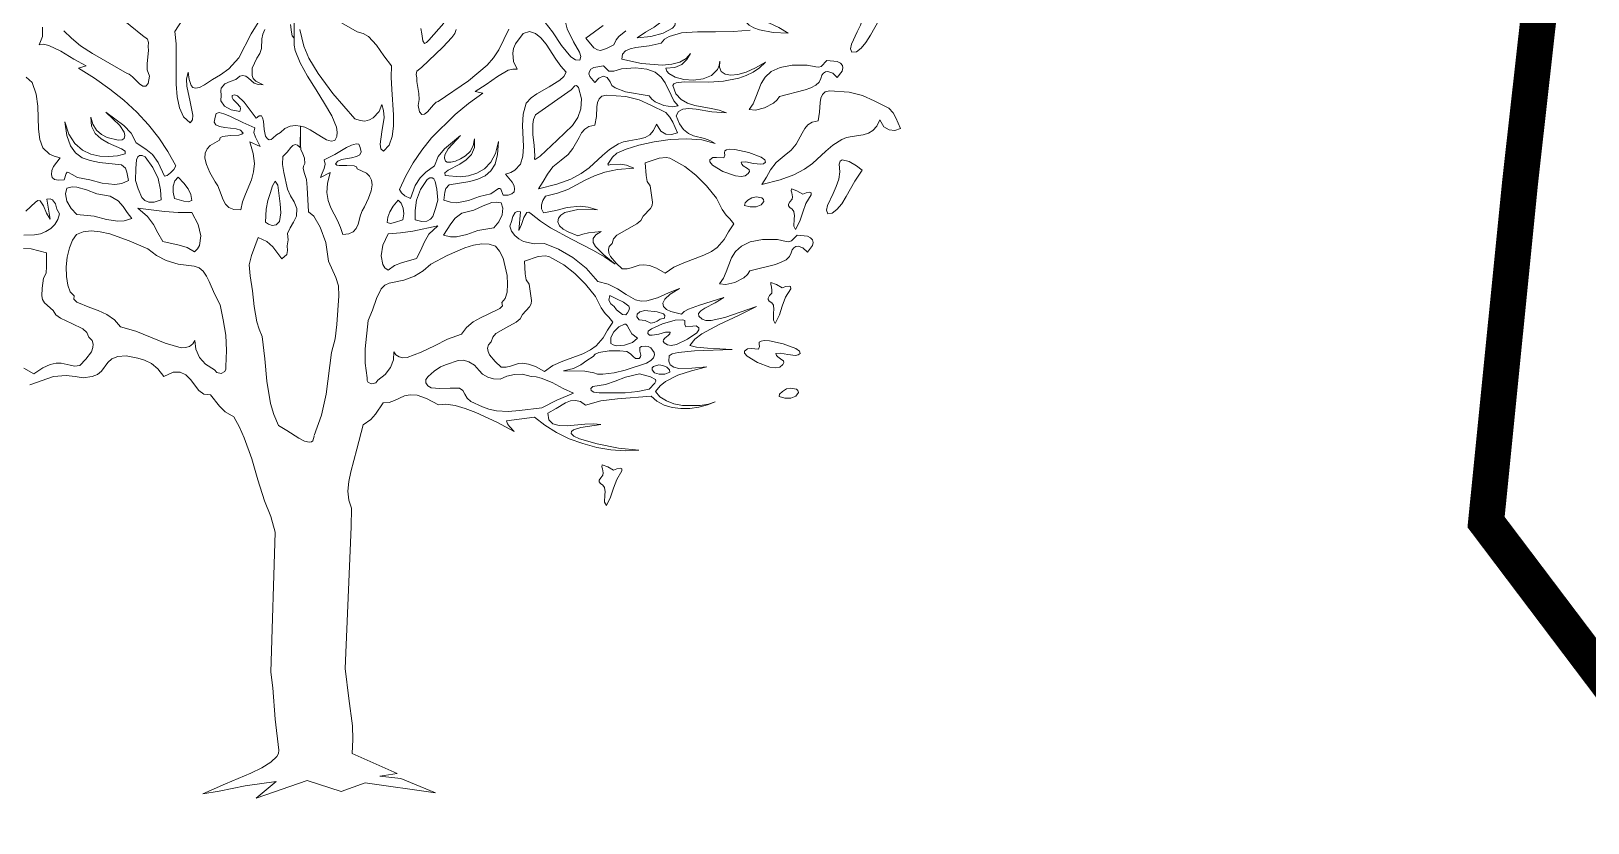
# Model space of a CAD drawing. Header units: inches. Extents: x -340059099 to 1458168, y 1119167 to 1294232938.
# Drawn here: x 458852.6 to 459285.6, y 2618719.2 to 2618939.4 of the extents above; entities that cross this region are included whole.
import ezdxf

# ---------------------------------------------------------------- set-up
doc = ezdxf.new("R2010")
doc.units = ezdxf.units.IN
doc.header["$MEASUREMENT"] = 0
doc.layers.add('BUILDING', color=5, linetype='Continuous', lineweight=15)
doc.layers.add('TREE', color=3, linetype='Continuous', lineweight=15)
doc.layers.add('Text', color=7, linetype='Continuous')

# ---------------------------------------------------------------- blocks, each defined once
blk = doc.blocks.new('tree2')
at = {"layer": 'TREE'}
for points in [[(5207.2682, 5946.3505), (5207.1817, 5946.3209), (5207.2156, 5946.3493), (5207.1632, 5946.3416), (5207.1192, 5946.3327), (5207.0918, 5946.3284), (5207.1299, 5946.3453), (5207.1727, 5946.3629), (5207.1915, 5946.3721), (5207.2069, 5946.3816), (5207.2168, 5946.3915), (5207.2196, 5946.3967), (5207.2202, 5946.402), (5207.2143, 5946.4546), (5207.2103, 5946.5076), (5207.2069, 5946.5341), (5207.2141, 5946.7717), (5207.2067, 5946.7982), (5207.1962, 5946.8244), (5207.1848, 5946.8601), (5207.1744, 5946.8958), (5207.1617, 5946.9315), (5207.1537, 5946.9491), (5207.1442, 5946.9666), (5207.1294, 5946.9753), (5207.1198, 5946.9848), (5207.1044, 5947.0039), (5207.0934, 5947.0054), (5207.0847, 5947.0116), (5207.0706, 5947.0298), (5207.0629, 5947.0378), (5207.0533, 5947.0427), (5207.0413, 5947.0424), (5207.0253, 5947.035), (5207.0152, 5947.0479), (5207.0044, 5947.0572), (5206.993, 5947.0627), (5206.9813, 5947.0661), (5206.9616, 5947.0701), (5206.9474, 5947.0692), (5206.9372, 5947.0652), (5206.9305, 5947.059), (5206.9197, 5947.0442), (5206.9132, 5947.0384), (5206.9043, 5947.035), (5206.8889, 5947.0331), (5206.8753, 5947.035), (5206.8599, 5947.0368), (5206.8384, 5947.035), (5206.7987, 5947.0208)], [(5206.7882, 5947.2743), (5206.8067, 5947.2749), (5206.8165, 5947.277), (5206.8258, 5947.2807), (5206.8341, 5947.286), (5206.8408, 5947.2927), (5206.8458, 5947.3011), (5206.8486, 5947.3106), (5206.8445, 5947.3186), (5206.8418, 5947.3278), (5206.8368, 5947.3346), (5206.8329, 5947.3362), (5206.8276, 5947.3355), (5206.8329, 5947.3014), (5206.827, 5947.3118), (5206.8218, 5947.3245), (5206.8159, 5947.3328), (5206.8122, 5947.3334), (5206.8079, 5947.3303), (5206.7919, 5947.3155)], [(5207.0567, 5947.6389), (5207.0441, 5947.6195), (5207.0462, 5947.5988), (5207.0466, 5947.5763), (5207.0466, 5947.5302), (5207.0481, 5947.5089), (5207.0518, 5947.4901), (5207.0589, 5947.475), (5207.07, 5947.4649), (5207.0743, 5947.4698), (5207.0749, 5947.4781), (5207.0703, 5947.5006), (5207.0644, 5947.5268), (5207.0641, 5947.5391), (5207.0669, 5947.5505), (5207.0684, 5947.5385), (5207.0718, 5947.528), (5207.0749, 5947.5246), (5207.0792, 5947.5234), (5207.0857, 5947.5246), (5207.0943, 5947.5292), (5207.1081, 5947.5385), (5207.1214, 5947.5459), (5207.1359, 5947.5566), (5207.1525, 5947.5751), (5207.1734, 5947.6158), (5207.1907, 5947.6441)], [(5207.2464, 5947.6447), (5207.2461, 5947.6081), (5207.243, 5947.6124), (5207.2418, 5947.6182), (5207.2402, 5947.6312)], [(5207.1968, 5947.6228), (5207.1931, 5947.6151), (5207.1916, 5947.6071), (5207.1907, 5947.5908), (5207.1882, 5947.5825), (5207.1833, 5947.5742), (5207.1753, 5947.5576), (5207.175, 5947.5449), (5207.1771, 5947.54), (5207.1811, 5947.5357), (5207.1937, 5947.5292), (5207.1854, 5947.5299), (5207.1787, 5947.5323), (5207.1688, 5947.5403), (5207.1642, 5947.5437), (5207.1596, 5947.5452), (5207.154, 5947.5437), (5207.1476, 5947.5385), (5207.138, 5947.5351), (5207.1291, 5947.5308), (5207.1229, 5947.5237), (5207.122, 5947.5188), (5207.1226, 5947.512), (5207.1223, 5947.5024), (5207.1285, 5947.4932), (5207.1396, 5947.4867), (5207.1543, 5947.4843), (5207.1556, 5947.4883), (5207.155, 5947.4917), (5207.1494, 5947.4981), (5207.1429, 5947.5046), (5207.1411, 5947.5077), (5207.1411, 5947.5111), (5207.1451, 5947.5123), (5207.1503, 5947.5104), (5207.1617, 5947.4997), (5207.1821, 5947.4726), (5207.1873, 5947.4769), (5207.1907, 5947.4766), (5207.1928, 5947.4735), (5207.1941, 5947.4676), (5207.1953, 5947.4538), (5207.1978, 5947.4421), (5207.2011, 5947.4378), (5207.2042, 5947.4362), (5207.2073, 5947.4369), (5207.2104, 5947.4387), (5207.2165, 5947.4445), (5207.223, 5947.4485), (5207.2307, 5947.455), (5207.2396, 5947.459), (5207.2486, 5947.4603), (5207.2572, 5947.459), (5207.2566, 5947.423), (5207.252, 5947.427), (5207.248, 5947.4279), (5207.2443, 5947.4264), (5207.2409, 5947.4233), (5207.2344, 5947.415), (5207.2273, 5947.4079), (5207.2264, 5947.3944), (5207.2289, 5947.3805), (5207.2353, 5947.3525), (5207.2402, 5947.3414), (5207.2464, 5947.3309), (5207.2507, 5947.3198), (5207.2504, 5947.3066), (5207.2452, 5947.2967), (5207.2393, 5947.2872), (5207.2353, 5947.2773), (5207.2362, 5947.2669), (5207.2344, 5947.2564), (5207.235, 5947.2484), (5207.2338, 5947.2416), (5207.2255, 5947.2345), (5207.2101, 5947.2546), (5207.1999, 5947.2638), (5207.1854, 5947.2706), (5207.174, 5947.2401), (5207.1703, 5947.2244), (5207.1716, 5947.2059), (5207.1756, 5947.18), (5207.1784, 5947.1535), (5207.1833, 5947.128), (5207.187, 5947.1154), (5207.1922, 5947.103), (5207.1968, 5947.0652), (5207.1999, 5947.0273), (5207.2064, 5946.9894), (5207.2116, 5946.9706), (5207.2196, 5946.9522), (5207.2338, 5946.9435), (5207.2541, 5946.9306), (5207.2636, 5946.9257), (5207.272, 5946.9238), (5207.2754, 5946.9244), (5207.2778, 5946.9263), (5207.2803, 5946.9343), (5207.2803, 5946.9343)], [(5207.2682, 5946.3508), (5207.3257, 5946.3323), (5207.3665, 5946.347), (5207.4855, 5946.33), (5207.4268, 5946.3539), (5207.3914, 5946.3583), (5207.4209, 5946.3628), (5207.3446, 5946.3967), (5207.3458, 5946.4204), (5207.3449, 5946.4435), (5207.3387, 5946.4897), (5207.3326, 5946.5405), (5207.3428, 5946.7806), (5207.3434, 5946.812), (5207.3388, 5946.8259), (5207.3372, 5946.8407), (5207.3388, 5946.857), (5207.3422, 5946.8739), (5207.3526, 5946.9118), (5207.3631, 5946.9534), (5207.376, 5946.9623), (5207.3841, 5946.9716), (5207.397, 5946.9903), (5207.4075, 5946.9913), (5207.4164, 5946.9947), (5207.433, 5947.0023), (5207.4429, 5947.0042), (5207.4549, 5947.0033), (5207.4706, 5946.9977), (5207.4909, 5946.987), (5207.5035, 5946.9882), (5207.5189, 5946.986), (5207.5362, 5946.9811), (5207.554, 5946.9743), (5207.5894, 5946.9577), (5207.6187, 5946.9417), (5207.611, 5946.9503), (5207.6076, 5946.9549), (5207.6061, 5946.9599), (5207.6535, 5946.966), (5207.6711, 5946.9525), (5207.6908, 5946.9401), (5207.7123, 5946.9297), (5207.7354, 5946.9214), (5207.7588, 5946.9149), (5207.7828, 5946.9109), (5207.8069, 5946.9093), (5207.8299, 5946.9106), (5207.7958, 5946.914), (5207.7594, 5946.9208), (5207.7299, 5946.9294), (5207.7203, 5946.934), (5207.7154, 5946.9386), (5207.716, 5946.9417), (5207.7194, 5946.9445), (5207.732, 5946.9488), (5207.7659, 5946.954), (5207.7533, 5946.9552), (5207.7388, 5946.9543), (5207.7086, 5946.9518), (5207.6954, 5946.9522), (5207.6846, 5946.9549), (5207.6778, 5946.9617), (5207.676, 5946.9728), (5207.6901, 5946.9811), (5207.7062, 5946.9907), (5207.7145, 5946.994), (5207.7228, 5946.9947), (5207.7314, 5946.9925), (5207.7397, 5946.9863), (5207.7659, 5946.9937), (5207.7939, 5946.9974), (5207.8512, 5947.002), (5207.8607, 5946.9931), (5207.8731, 5946.9866), (5207.8866, 5946.9826), (5207.9014, 5946.9808), (5207.9168, 5946.9808), (5207.9319, 5946.9829), (5207.9463, 5946.987), (5207.9596, 5946.9922), (5207.9479, 5946.9882), (5207.934, 5946.986), (5207.9042, 5946.986), (5207.8897, 5946.9891), (5207.8768, 5946.9937), (5207.866, 5947.0008), (5207.8583, 5947.01), (5207.8663, 5947.0193), (5207.8752, 5947.0267), (5207.8962, 5947.0375), (5207.9196, 5947.0448), (5207.9451, 5947.0516), (5207.9202, 5947.0492), (5207.898, 5947.0485), (5207.8897, 5947.0507), (5207.8835, 5947.0547), (5207.8808, 5947.0609), (5207.8814, 5947.0704), (5207.8866, 5947.0738), (5207.8965, 5947.0759), (5207.9245, 5947.0784), (5207.9885, 5947.0809), (5207.9467, 5947.083), (5207.9279, 5947.0846), (5207.9165, 5947.0877), (5207.9251, 5947.0981), (5207.9368, 5947.1074), (5207.9661, 5947.1234), (5207.9987, 5947.1382), (5208.0295, 5947.1539), (5207.9759, 5947.1351), (5207.9525, 5947.1298), (5207.9436, 5947.1298), (5207.9377, 5947.1323), (5207.9316, 5947.1372), (5207.931, 5947.1418), (5207.935, 5947.1465), (5207.9417, 5947.1508), (5207.9596, 5947.16), (5207.9741, 5947.1689), (5207.9328, 5947.156), (5207.9143, 5947.1492), (5207.9072, 5947.1455), (5207.9023, 5947.1409), (5207.8845, 5947.1455), (5207.8771, 5947.1489), (5207.8721, 5947.1535), (5207.8706, 5947.1594), (5207.874, 5947.1662), (5207.8832, 5947.1745), (5207.8992, 5947.184), (5207.8805, 5947.177), (5207.862, 5947.1686), (5207.8435, 5947.1631), (5207.834, 5947.1628), (5207.8244, 5947.1649), (5207.8087, 5947.1739), (5207.7939, 5947.1834), (5207.7782, 5947.1917), (5207.7607, 5947.196), (5207.741, 5947.2188), (5207.7185, 5947.237), (5207.6942, 5947.2509), (5207.6701, 5947.2607), (5207.6529, 5947.2598), (5207.6347, 5947.2641), (5207.6267, 5947.2684), (5207.6199, 5947.274), (5207.6147, 5947.2813), (5207.6119, 5947.29), (5207.6147, 5947.2977), (5207.6169, 5947.3063), (5207.6209, 5947.3131), (5207.6243, 5947.3146), (5207.6295, 5947.3143), (5207.627, 5947.2826), (5207.6313, 5947.2924), (5207.6353, 5947.3047), (5207.6403, 5947.3127), (5207.6436, 5947.3134), (5207.648, 5947.3109), (5207.6637, 5947.2983), (5207.6806, 5947.2872), (5207.7163, 5947.2678), (5207.7536, 5947.2484), (5207.7721, 5947.2376), (5207.7899, 5947.2253), (5207.7708, 5947.241), (5207.7567, 5947.2555), (5207.753, 5947.2622), (5207.753, 5947.2687), (5207.7573, 5947.2752), (5207.7665, 5947.281), (5207.745, 5947.2783), (5207.7351, 5947.2764), (5207.7271, 5947.2733), (5207.7102, 5947.2804), (5207.7021, 5947.2847), (5207.6957, 5947.2906), (5207.6932, 5947.2971), (5207.6942, 5947.3032), (5207.6978, 5947.3084), (5207.7049, 5947.3127), (5207.7271, 5947.318), (5207.76, 5947.3177), (5207.7443, 5947.322), (5207.7308, 5947.3235), (5207.7089, 5947.3214), (5207.6895, 5947.3161), (5207.6689, 5947.3124), (5207.6655, 5947.3189), (5207.6655, 5947.3257), (5207.6677, 5947.3331), (5207.672, 5947.3405), (5207.6926, 5947.3457), (5207.7099, 5947.3522), (5207.7394, 5947.3676), (5207.7548, 5947.375), (5207.7727, 5947.3814), (5207.7942, 5947.386), (5207.8216, 5947.3882), (5207.8093, 5947.3931), (5207.7985, 5947.395), (5207.7828, 5947.394), (5207.7788, 5947.3934), (5207.7776, 5947.3947), (5207.7853, 5947.4067), (5207.793, 5947.4135), (5207.8087, 5947.4205), (5207.8303, 5947.4273), (5207.8561, 5947.4328), (5207.8835, 5947.4365), (5207.9112, 5947.4378), (5207.9371, 5947.4359), (5207.9593, 5947.4301), (5207.9504, 5947.435), (5207.9411, 5947.4381), (5207.9226, 5947.443), (5207.914, 5947.447), (5207.906, 5947.4535), (5207.8989, 5947.463), (5207.8934, 5947.4766), (5207.8974, 5947.484), (5207.9048, 5947.488), (5207.9149, 5947.4889), (5207.9273, 5947.488), (5207.9537, 5947.4837), (5207.9784, 5947.4818), (5207.9661, 5947.4864), (5207.9525, 5947.4892), (5207.9251, 5947.4941), (5207.9128, 5947.4981), (5207.9017, 5947.5046), (5207.8931, 5947.5141), (5207.8875, 5947.528), (5207.8894, 5947.5308), (5207.8934, 5947.5329), (5207.9069, 5947.5342), (5207.9488, 5947.5339), (5207.9738, 5947.5357), (5207.9993, 5947.5406), (5208.0119, 5947.5449), (5208.0236, 5947.5508), (5208.0347, 5947.5582), (5208.0449, 5947.5674), (5208.0279, 5947.5579), (5208.0122, 5947.5508), (5207.9981, 5947.5468), (5207.9861, 5947.5455), (5207.9765, 5947.5471), (5207.9698, 5947.5517), (5207.9667, 5947.5591), (5207.9673, 5947.5696), (5207.9661, 5947.5619), (5207.9633, 5947.5551), (5207.9531, 5947.5452), (5207.939, 5947.5394), (5207.9226, 5947.5372), (5207.9063, 5947.5385), (5207.8915, 5947.5422), (5207.8808, 5947.5486), (5207.8777, 5947.5526), (5207.8761, 5947.5573), (5207.8909, 5947.5585), (5207.9029, 5947.5637), (5207.9115, 5947.572), (5207.9174, 5947.5822), (5207.9103, 5947.5736), (5207.8998, 5947.5674), (5207.886, 5947.564), (5207.87, 5947.5628), (5207.8349, 5947.5653), (5207.8013, 5947.573), (5207.8025, 5947.581), (5207.8078, 5947.5868), (5207.8155, 5947.5902), (5207.8253, 5947.5927), (5207.8478, 5947.5954), (5207.8681, 5947.5998), (5207.8734, 5947.6065), (5207.8814, 5947.6114), (5207.9026, 5947.6173), (5207.9297, 5947.6191), (5207.9599, 5947.6191), (5207.9904, 5947.6195), (5208.0187, 5947.6216)], [(5207.8081, 5947.6207), (5207.7964, 5947.6114), (5207.7915, 5947.6053), (5207.7878, 5947.597), (5207.7754, 5947.5908), (5207.765, 5947.5874), (5207.76, 5947.5883), (5207.7542, 5947.5917), (5207.7403, 5947.6084), (5207.7699, 5947.6299)], [(5207.4998, 5947.6336), (5207.4746, 5947.6047), (5207.4703, 5947.6007), (5207.4669, 5947.5994), (5207.4644, 5947.6038), (5207.4626, 5947.6158), (5207.461, 5947.6247)], [(5207.3265, 5947.6345), (5207.3533, 5947.6188), (5207.3634, 5947.6164), (5207.372, 5947.6114), (5207.3859, 5947.5964), (5207.3982, 5947.5782), (5207.4112, 5947.5613), (5207.4105, 5947.5422), (5207.4115, 5947.5212), (5207.4145, 5947.4787), (5207.4145, 5947.459), (5207.4124, 5947.4415), (5207.4071, 5947.427), (5207.3976, 5947.4168), (5207.3933, 5947.4211), (5207.3921, 5947.4285), (5207.3948, 5947.4498), (5207.3985, 5947.4741), (5207.3979, 5947.4858), (5207.3948, 5947.496), (5207.3902, 5947.4843), (5207.3804, 5947.4735), (5207.3739, 5947.4698), (5207.3662, 5947.4679), (5207.3579, 5947.4686), (5207.3489, 5947.4719), (5207.3117, 5947.5148), (5207.2867, 5947.5483), (5207.2714, 5947.5745), (5207.2627, 5947.5945), (5207.256, 5947.6228)], [(5207.2461, 5947.6456), (5207.2461, 5947.6053), (5207.2461, 5947.5967), (5207.248, 5947.5874), (5207.2563, 5947.5665), (5207.2689, 5947.544), (5207.2834, 5947.5209), (5207.2978, 5947.4978), (5207.3101, 5947.4766), (5207.3179, 5947.4575), (5207.3191, 5947.4492), (5207.3188, 5947.4418), (5207.3151, 5947.435), (5207.3089, 5947.4338), (5207.3012, 5947.4359), (5207.2926, 5947.4409), (5207.2735, 5947.4529), (5207.2646, 5947.4575), (5207.2569, 5947.459), (5207.2569, 5947.4276), (5207.2575, 5947.4196), (5207.2609, 5947.4125), (5207.264, 5947.4051), (5207.2643, 5947.3959), (5207.2621, 5947.3916), (5207.2618, 5947.3876), (5207.264, 5947.3793), (5207.2673, 5947.3691), (5207.2683, 5947.3552), (5207.2704, 5947.3143), (5207.2797, 5947.3066), (5207.2904, 5947.2881), (5207.2997, 5947.2619), (5207.3043, 5947.2305), (5207.3169, 5947.2031), (5207.3212, 5947.1886), (5207.3219, 5947.1717), (5207.3188, 5947.1234), (5207.316, 5947.099), (5207.3095, 5947.0756), (5207.3006, 5947.0051), (5207.2926, 5946.9697), (5207.2803, 5946.9349), (5207.2803, 5946.9349)], [(5206.8563, 5947.621), (5206.8689, 5947.6081), (5206.8846, 5947.5954), (5206.9049, 5947.5822), (5206.9637, 5947.5483), (5206.9671, 5947.5474), (5206.9723, 5947.5428), (5206.9844, 5947.5311), (5206.9902, 5947.5271), (5206.9951, 5947.5268), (5206.9988, 5947.5317), (5207.001, 5947.5437), (5206.9973, 5947.5545), (5206.9973, 5947.5656), (5206.9997, 5947.5874), (5206.9988, 5947.5939), (5206.9997, 5947.6007), (5206.9976, 5947.6068), (5206.9893, 5947.6127), (5206.9477, 5947.6469)], [(5208.1909, 5947.5843), (5208.1986, 5947.5852), (5208.2066, 5947.5914), (5208.2146, 5947.6012), (5208.2223, 5947.6135), (5208.2371, 5947.6394), (5208.2494, 5947.6579), (5208.2399, 5947.6653), (5208.2269, 5947.6726), (5208.2155, 5947.6754), (5208.2118, 5947.6733), (5208.2103, 5947.668), (5208.2115, 5947.6554), (5208.2097, 5947.6428), (5208.2054, 5947.6305), (5208.1998, 5947.6188), (5208.1903, 5947.5984), (5208.1887, 5947.5904), (5208.1909, 5947.5843)], [(5206.8569, 5947.3685), (5206.8599, 5947.3793), (5206.8618, 5947.3811), (5206.8639, 5947.3808), (5206.8701, 5947.3774), (5206.8793, 5947.3725), (5206.9003, 5947.3685), (5206.9212, 5947.3626), (5206.9428, 5947.3602), (5206.9542, 5947.3623), (5206.9659, 5947.367), (5206.9631, 5947.3811), (5206.9606, 5947.3879), (5206.9539, 5947.3937), (5206.9163, 5947.3977), (5206.9006, 5947.4008), (5206.887, 5947.4057), (5206.876, 5947.4138), (5206.8673, 5947.4258), (5206.8615, 5947.4433), (5206.8581, 5947.4667), (5206.8649, 5947.4455), (5206.875, 5947.4298), (5206.8877, 5947.4187), (5206.9021, 5947.4119), (5206.9172, 5947.4082), (5206.9326, 5947.4076), (5206.9471, 5947.4091), (5206.9603, 5947.4122), (5206.96, 5947.4168), (5206.9539, 5947.4211), (5206.9317, 5947.4307), (5206.9194, 5947.4378), (5206.9092, 5947.4467), (5206.9028, 5947.459), (5206.9021, 5947.4747), (5206.9052, 5947.4624), (5206.9114, 5947.4526), (5206.92, 5947.4452), (5206.9298, 5947.4399), (5206.9483, 5947.4356), (5206.9548, 5947.4362), (5206.9582, 5947.4381), (5206.9594, 5947.4436), (5206.9585, 5947.4492), (5206.9511, 5947.4606), (5206.9274, 5947.4827), (5206.9579, 5947.4606), (5206.9702, 5947.4473), (5206.9788, 5947.431), (5206.9951, 5947.4205), (5207.0065, 5947.411), (5207.0161, 5947.3974), (5207.0268, 5947.3743), (5207.0312, 5947.3759), (5207.037, 5947.3802), (5207.0422, 5947.386), (5207.0456, 5947.3922), (5207.0324, 5947.4162), (5207.017, 5947.4393), (5206.9994, 5947.4615), (5206.9797, 5947.4827), (5206.9579, 5947.5031), (5206.9342, 5947.5221), (5206.9083, 5947.5403), (5206.8809, 5947.5573), (5206.8941, 5947.5613), (5206.8729, 5947.5727), (5206.851, 5947.5862), (5206.8307, 5947.5961), (5206.8218, 5947.5979), (5206.8144, 5947.597), (5206.8199, 5947.6114), (5206.8202, 5947.6272)], [(5206.7925, 5947.5422), (5206.8024, 5947.5332), (5206.8091, 5947.5135), (5206.8119, 5947.4932), (5206.8131, 5947.4541), (5206.8153, 5947.4369), (5206.8208, 5947.4224), (5206.8319, 5947.4119), (5206.8399, 5947.4082), (5206.8501, 5947.4057), (5206.8387, 5947.3907), (5206.8356, 5947.3839), (5206.835, 5947.3774), (5206.8365, 5947.3725), (5206.8405, 5947.3691), (5206.8473, 5947.3676), (5206.8569, 5947.3685)], [(5207.7302, 5947.5711), (5207.7228, 5947.5714), (5207.7151, 5947.5767), (5207.6991, 5947.5957), (5207.684, 5947.6188), (5207.6717, 5947.6348), (5207.6797, 5947.6422), (5207.6911, 5947.6499), (5207.6966, 5947.6527), (5207.7015, 5947.6533), (5207.7049, 5947.6518), (5207.7068, 5947.6472), (5207.7062, 5947.6355), (5207.7089, 5947.6241), (5207.7197, 5947.6022), (5207.7296, 5947.5843), (5207.7317, 5947.577), (5207.7302, 5947.5711)], [(5207.8275, 5947.6087), (5207.8413, 5947.6182), (5207.8564, 5947.6272), (5207.8694, 5947.637), (5207.874, 5947.6432), (5207.8768, 5947.6499), (5207.8786, 5947.653), (5207.8817, 5947.6546), (5207.8891, 5947.6524), (5207.894, 5947.6456), (5207.8943, 5947.641), (5207.8921, 5947.6355), (5207.8909, 5947.6299), (5207.8869, 5947.625), (5207.8715, 5947.617), (5207.8503, 5947.6114), (5207.8275, 5947.6087)], [(5208.0831, 5947.6169), (5208.0671, 5947.6261), (5208.0502, 5947.6345), (5208.0354, 5947.6443), (5208.0298, 5947.6505), (5208.0265, 5947.6579), (5208.024, 5947.6609), (5208.0203, 5947.6622), (5208.0163, 5947.6616), (5208.0126, 5947.6597), (5208.0095, 5947.6563), (5208.0077, 5947.6517), (5208.008, 5947.6468), (5208.0111, 5947.6409), (5208.0126, 5947.6351), (5208.0172, 5947.6302), (5208.0249, 5947.6258), (5208.0345, 5947.6224), (5208.0579, 5947.6178), (5208.0831, 5947.6169)], [(5207.6098, 5947.6235), (5207.5928, 5947.5887), (5207.5839, 5947.5751), (5207.5731, 5947.5625), (5207.5417, 5947.536), (5207.49, 5947.5012), (5207.4866, 5947.5), (5207.4823, 5947.4954), (5207.4721, 5947.4837), (5207.4669, 5947.4797), (5207.4623, 5947.479), (5207.4586, 5947.4834), (5207.4561, 5947.4941), (5207.4583, 5947.5046), (5207.4573, 5947.5144), (5207.454, 5947.5348), (5207.454, 5947.5409), (5207.453, 5947.5468), (5207.4543, 5947.5526), (5207.462, 5947.5585), (5207.498, 5947.593), (5207.5134, 5947.6093), (5207.5183, 5947.6164), (5207.5208, 5947.6228)], [(5207.6002, 5947.3426), (5207.5965, 5947.3525), (5207.5947, 5947.3537), (5207.5925, 5947.3534), (5207.5793, 5947.3448), (5207.5602, 5947.3399), (5207.5414, 5947.3331), (5207.5217, 5947.3294), (5207.5112, 5947.3303), (5207.5001, 5947.334), (5207.5014, 5947.3472), (5207.5032, 5947.3537), (5207.5091, 5947.3596), (5207.5436, 5947.3657), (5207.5577, 5947.3694), (5207.5697, 5947.375), (5207.5793, 5947.3833), (5207.5867, 5947.395), (5207.591, 5947.4113), (5207.5925, 5947.4332), (5207.5876, 5947.4131), (5207.5793, 5947.398), (5207.5685, 5947.387), (5207.5556, 5947.3796), (5207.5417, 5947.3753), (5207.5276, 5947.3734), (5207.502, 5947.3759), (5207.5017, 5947.3802), (5207.5072, 5947.3845), (5207.5269, 5947.395), (5207.5377, 5947.402), (5207.5466, 5947.4113), (5207.5519, 5947.423), (5207.5516, 5947.4375), (5207.5494, 5947.4258), (5207.5442, 5947.4165), (5207.5368, 5947.4091), (5207.5282, 5947.4036), (5207.5195, 5947.4002), (5207.5115, 5947.3984), (5207.5057, 5947.3984), (5207.5026, 5947.3999), (5207.5008, 5947.4051), (5207.5014, 5947.4104), (5207.5072, 5947.4211), (5207.5279, 5947.4433), (5207.5008, 5947.4208), (5207.4903, 5947.4076), (5207.4838, 5947.3919), (5207.4693, 5947.3811), (5207.4595, 5947.3716), (5207.4515, 5947.3586), (5207.4435, 5947.3368), (5207.4336, 5947.3414), (5207.4284, 5947.3463), (5207.425, 5947.3519), (5207.4352, 5947.375), (5207.4478, 5947.3971), (5207.4626, 5947.4187), (5207.4792, 5947.4396), (5207.5189, 5947.479), (5207.5414, 5947.4975), (5207.5657, 5947.5151), (5207.5531, 5947.5178), (5207.5716, 5947.5299), (5207.5907, 5947.5434), (5207.6088, 5947.5539), (5207.6169, 5947.556), (5207.6239, 5947.5557), (5207.6178, 5947.569), (5207.6165, 5947.5831), (5207.6181, 5947.5908), (5207.6215, 5947.5988), (5207.6344, 5947.6161), (5207.6452, 5947.6195), (5207.655, 5947.6164), (5207.6643, 5947.609), (5207.6729, 5947.5982), (5207.6895, 5947.5727), (5207.6978, 5947.5606), (5207.7068, 5947.5508), (5207.7031, 5947.5434), (5207.6966, 5947.5369), (5207.6784, 5947.5258), (5207.6575, 5947.5141), (5207.6477, 5947.5071), (5207.6393, 5947.4981), (5207.6344, 5947.4797), (5207.6332, 5947.4606), (5207.6347, 5947.4245), (5207.6338, 5947.4085), (5207.6298, 5947.395), (5207.6202, 5947.3845), (5207.6132, 5947.3805), (5207.6042, 5947.3777), (5207.6156, 5947.3645), (5207.6187, 5947.3583), (5207.6196, 5947.3525), (5207.6187, 5947.3479), (5207.615, 5947.3445), (5207.6088, 5947.3426), (5207.6002, 5947.3426)], [(5208.0172, 5947.4876), (5208.0277, 5947.4863), (5208.0431, 5947.49), (5208.0585, 5947.498), (5208.0643, 5947.5036), (5208.0686, 5947.5097), (5208.1118, 5947.5205), (5208.1216, 5947.5242), (5208.1299, 5947.5285), (5208.1358, 5947.5338), (5208.1385, 5947.5402), (5208.1401, 5947.5455), (5208.1429, 5947.5489), (5208.1462, 5947.551), (5208.1503, 5947.5516), (5208.1586, 5947.5489), (5208.1663, 5947.5415), (5208.1746, 5947.5525), (5208.1758, 5947.5578), (5208.1749, 5947.5621), (5208.1715, 5947.5658), (5208.1663, 5947.5686), (5208.1487, 5947.5704), (5208.1388, 5947.5603), (5208.1348, 5947.559), (5208.1299, 5947.5596), (5208.1154, 5947.5627), (5208.0899, 5947.5627), (5208.0693, 5947.5587), (5208.0545, 5947.5516), (5208.0443, 5947.5424), (5208.0375, 5947.5316), (5208.0286, 5947.5082), (5208.0237, 5947.4971), (5208.0172, 5947.4876)], [(5207.8968, 5947.4938), (5207.8869, 5947.492), (5207.8724, 5947.4944), (5207.858, 5947.5006), (5207.8521, 5947.5052), (5207.8478, 5947.5108), (5207.8075, 5947.5175), (5207.7902, 5947.524), (5207.7844, 5947.5283), (5207.7816, 5947.5342), (5207.7767, 5947.5419), (5207.7699, 5947.5437), (5207.7622, 5947.5406), (5207.7557, 5947.5332), (5207.7471, 5947.5431), (5207.7456, 5947.5477), (5207.7465, 5947.552), (5207.749, 5947.5557), (5207.7539, 5947.5585), (5207.7702, 5947.5613), (5207.7794, 5947.5526), (5207.7878, 5947.5526), (5207.801, 5947.5563), (5207.8247, 5947.5582), (5207.8438, 5947.556), (5207.858, 5947.5505), (5207.8678, 5947.5425), (5207.8749, 5947.5329), (5207.8848, 5947.512), (5207.8897, 5947.5021), (5207.8968, 5947.4938)], [(5207.6538, 5947.4088), (5207.6526, 5947.4267), (5207.6507, 5947.4449), (5207.6504, 5947.4624), (5207.652, 5947.4707), (5207.655, 5947.4784), (5207.7154, 5947.5206), (5207.7219, 5947.5277), (5207.7243, 5947.528), (5207.728, 5947.5246), (5207.7329, 5947.5055), (5207.732, 5947.4886), (5207.7268, 5947.4741), (5207.7176, 5947.4606), (5207.692, 5947.4356), (5207.663, 5947.4085), (5207.6547, 5947.4027), (5207.6535, 5947.4039), (5207.6538, 5947.4088)], [(5208.0383, 5947.3604), (5208.0463, 5947.3727), (5208.0534, 5947.3853), (5208.0626, 5947.3976), (5208.0765, 5947.4087), (5208.0882, 5947.4186), (5208.0965, 5947.4287), (5208.107, 5947.4472), (5208.1113, 5947.4552), (5208.1165, 5947.4617), (5208.1236, 5947.466), (5208.1338, 5947.4682), (5208.1362, 5947.4829), (5208.1372, 5947.4993), (5208.1384, 5947.5067), (5208.1412, 5947.5128), (5208.1458, 5947.5171), (5208.1532, 5947.519), (5208.1864, 5947.5168), (5208.2089, 5947.5113), (5208.2286, 5947.502), (5208.2539, 5947.4897), (5208.2609, 5947.482), (5208.2656, 5947.4734), (5208.2736, 5947.4552), (5208.2637, 5947.4521), (5208.2542, 5947.4528), (5208.2452, 5947.4583), (5208.2382, 5947.47), (5208.2332, 5947.4592), (5208.2268, 5947.4518), (5208.2191, 5947.4472), (5208.2101, 5947.4448), (5208.1914, 5947.4417), (5208.1821, 5947.4398), (5208.1738, 5947.4368), (5208.1587, 5947.4269), (5208.1467, 5947.4167), (5208.1242, 5947.3961), (5208.1107, 5947.3863), (5208.0928, 5947.3767), (5208.0694, 5947.3681), (5208.0383, 5947.3604)], [(5207.6603, 5947.3531), (5207.6683, 5947.3654), (5207.6754, 5947.378), (5207.6846, 5947.3904), (5207.6985, 5947.4014), (5207.7102, 5947.4113), (5207.7185, 5947.4214), (5207.7289, 5947.4399), (5207.7333, 5947.4479), (5207.7385, 5947.4544), (5207.7456, 5947.4587), (5207.7557, 5947.4609), (5207.7582, 5947.4756), (5207.7591, 5947.492), (5207.7604, 5947.4994), (5207.7631, 5947.5055), (5207.7677, 5947.5098), (5207.7751, 5947.5117), (5207.8084, 5947.5095), (5207.8309, 5947.504), (5207.8506, 5947.4947), (5207.8758, 5947.4824), (5207.8829, 5947.4747), (5207.8875, 5947.4661), (5207.8955, 5947.4479), (5207.8857, 5947.4449), (5207.8761, 5947.4455), (5207.8672, 5947.451), (5207.8601, 5947.4627), (5207.8552, 5947.4519), (5207.8487, 5947.4445), (5207.841, 5947.4399), (5207.8321, 5947.4375), (5207.8133, 5947.4344), (5207.8041, 5947.4325), (5207.7958, 5947.4295), (5207.7807, 5947.4196), (5207.7687, 5947.4094), (5207.7462, 5947.3888), (5207.7326, 5947.379), (5207.7148, 5947.3694), (5207.6914, 5947.3608), (5207.6603, 5947.3531)], [(5207.1559, 5947.3177), (5207.159, 5947.3312), (5207.1636, 5947.3439), (5207.174, 5947.3685), (5207.1777, 5947.3817), (5207.1793, 5947.3962), (5207.1771, 5947.4131), (5207.171, 5947.4328), (5207.1888, 5947.4248), (5207.1808, 5947.4405), (5207.178, 5947.4485), (5207.1799, 5947.4566), (5207.1596, 5947.4652), (5207.1371, 5947.4763), (5207.1272, 5947.4803), (5207.1192, 5947.4821), (5207.114, 5947.4806), (5207.1125, 5947.4744), (5207.1106, 5947.4661), (5207.1137, 5947.4612), (5207.1201, 5947.4584), (5207.1291, 5947.4569), (5207.1479, 5947.4547), (5207.1553, 5947.4522), (5207.1599, 5947.4476), (5207.1574, 5947.4455), (5207.1525, 5947.4442), (5207.1386, 5947.4436), (5207.1251, 5947.4418), (5207.1211, 5947.4396), (5207.1201, 5947.4356), (5207.1041, 5947.4267), (5207.0989, 5947.4208), (5207.0958, 5947.4135), (5207.0952, 5947.4048), (5207.0977, 5947.394), (5207.1032, 5947.3808), (5207.1125, 5947.3651), (5207.1168, 5947.3583), (5207.1201, 5947.3506), (5207.126, 5947.3343), (5207.13, 5947.3272), (5207.1359, 5947.3217), (5207.1442, 5947.3183), (5207.1559, 5947.3177)], [(5207.3286, 5947.2755), (5207.3249, 5947.2878), (5207.3197, 5947.2992), (5207.3083, 5947.3211), (5207.304, 5947.3331), (5207.3015, 5947.3466), (5207.3025, 5947.3623), (5207.3071, 5947.3808), (5207.2911, 5947.3722), (5207.2935, 5947.3796), (5207.2969, 5947.3873), (5207.2991, 5947.3947), (5207.2972, 5947.402), (5207.3151, 5947.4113), (5207.3348, 5947.423), (5207.3437, 5947.4273), (5207.3511, 5947.4295), (5207.356, 5947.4285), (5207.3579, 5947.423), (5207.36, 5947.4156), (5207.3576, 5947.4107), (5207.3517, 5947.4076), (5207.3437, 5947.4057), (5207.3265, 5947.4027), (5207.32, 5947.3999), (5207.3163, 5947.3953), (5207.3185, 5947.3934), (5207.3228, 5947.3925), (5207.3357, 5947.3928), (5207.348, 5947.3922), (5207.352, 5947.3904), (5207.3533, 5947.3867), (5207.3687, 5947.3796), (5207.3739, 5947.3743), (5207.3773, 5947.3679), (5207.3782, 5947.3599), (5207.3767, 5947.3497), (5207.3724, 5947.3374), (5207.3653, 5947.3223), (5207.3613, 5947.3158), (5207.3588, 5947.3084), (5207.3545, 5947.293), (5207.3514, 5947.286), (5207.3465, 5947.2804), (5207.3391, 5947.2767), (5207.3286, 5947.2755)], [(5208.0036, 5947.3983), (5208.0116, 5947.3986), (5208.0242, 5947.3962), (5208.0368, 5947.3946), (5208.0415, 5947.3956), (5208.0448, 5947.3983), (5208.0436, 5947.4023), (5208.0374, 5947.4067), (5208.0162, 5947.4147), (5207.9928, 5947.4196), (5207.9839, 5947.4202), (5207.9789, 5947.419), (5207.9756, 5947.4174), (5207.9752, 5947.414), (5207.9759, 5947.41), (5207.9743, 5947.4054), (5207.9617, 5947.4063), (5207.9555, 5947.406), (5207.9506, 5947.4023), (5207.9506, 5947.3986), (5207.9549, 5947.3934), (5207.9725, 5947.3826), (5207.9937, 5947.3749), (5208.0033, 5947.3737), (5208.0103, 5947.3749), (5208.0156, 5947.3792), (5208.0174, 5947.3826), (5208.0168, 5947.3854), (5208.014, 5947.3876), (5208.007, 5947.3922), (5208.0045, 5947.3949), (5208.0036, 5947.3983)], [(5207.021, 5947.3346), (5207.0201, 5947.3515), (5207.0158, 5947.3703), (5207.0071, 5947.3894), (5206.9942, 5947.407), (5206.9887, 5947.4098), (5206.9844, 5947.4094), (5206.9816, 5947.407), (5206.9794, 5947.4024), (5206.9779, 5947.3876), (5206.9776, 5947.3673), (5206.9822, 5947.3528), (5206.9884, 5947.3386), (5206.9933, 5947.3334), (5207.0001, 5947.3306), (5207.009, 5947.3306), (5207.021, 5947.3346)], [(5207.8888, 5947.4018), (5207.9079, 5947.3907), (5207.9267, 5947.3762), (5207.9449, 5947.3583), (5207.9615, 5947.3371), (5207.9711, 5947.318), (5207.9781, 5947.3085), (5207.9843, 5947.3023), (5207.9911, 5947.2937), (5207.9821, 5947.2804), (5207.9747, 5947.2672), (5207.9627, 5947.2536), (5207.9532, 5947.2469), (5207.9403, 5947.2404), (5207.9061, 5947.2275), (5207.8895, 5947.2204), (5207.875, 5947.2102), (5207.8599, 5947.2185), (5207.8482, 5947.2229), (5207.8386, 5947.2241), (5207.8309, 5947.2235), (5207.8174, 5947.2195), (5207.8103, 5947.2176), (5207.802, 5947.2176), (5207.7918, 5947.2272), (5207.7823, 5947.2382), (5207.7795, 5947.2441), (5207.7786, 5947.25), (5207.7801, 5947.2555), (5207.7851, 5947.2607), (5207.7875, 5947.2684), (5207.7931, 5947.2746), (5207.8097, 5947.2844), (5207.8269, 5947.294), (5207.8337, 5947.2995), (5207.8377, 5947.3066), (5207.85, 5947.3195), (5207.8525, 5947.3251), (5207.8534, 5947.3306), (5207.8516, 5947.3426), (5207.8491, 5947.3583), (5207.8442, 5947.3657), (5207.8423, 5947.3759), (5207.8411, 5947.3971), (5207.8645, 5947.4052), (5207.8765, 5947.4064), (5207.8827, 5947.4052), (5207.8888, 5947.4018)], [(5208.1501, 5947.3108), (5208.1578, 5947.3118), (5208.1658, 5947.3179), (5208.1738, 5947.3278), (5208.1815, 5947.3401), (5208.1963, 5947.366), (5208.2086, 5947.3844), (5208.1991, 5947.3918), (5208.1862, 5947.3992), (5208.1748, 5947.402), (5208.1711, 5947.3998), (5208.1695, 5947.3946), (5208.1708, 5947.382), (5208.1689, 5947.3693), (5208.1646, 5947.357), (5208.1591, 5947.3453), (5208.1495, 5947.325), (5208.148, 5947.317), (5208.1501, 5947.3108)], [(5207.0499, 5947.3731), (5207.0444, 5947.3666), (5207.0416, 5947.3574), (5207.0413, 5947.3472), (5207.0438, 5947.3365), (5207.0592, 5947.3321), (5207.0666, 5947.3312), (5207.0727, 5947.3334), (5207.0712, 5947.3432), (5207.0669, 5947.3528), (5207.0595, 5947.3629), (5207.0499, 5947.3731)], [(5207.1978, 5947.2967), (5207.203, 5947.293), (5207.2091, 5947.2909), (5207.2156, 5947.2918), (5207.2215, 5947.2977), (5207.2239, 5947.3124), (5207.2227, 5947.3278), (5207.2184, 5947.3592), (5207.2141, 5947.3663), (5207.2095, 5947.3583), (5207.2058, 5947.3451), (5207.2018, 5947.3331), (5207.1987, 5947.3186), (5207.1978, 5947.2967)], [(5207.4515, 5947.3004), (5207.4512, 5947.3161), (5207.4536, 5947.3337), (5207.4604, 5947.3519), (5207.4715, 5947.3688), (5207.4761, 5947.3716), (5207.4801, 5947.3719), (5207.4829, 5947.37), (5207.4851, 5947.3657), (5207.4878, 5947.3525), (5207.4894, 5947.3337), (5207.486, 5947.3198), (5207.4811, 5947.3063), (5207.4771, 5947.3014), (5207.4709, 5947.2983), (5207.4626, 5947.2977), (5207.4515, 5947.3004)], [(5206.8781, 5947.3097), (5206.9074, 5947.3066), (5206.9286, 5947.3011), (5206.9477, 5947.298), (5206.9585, 5947.2989), (5206.9714, 5947.3026), (5206.9634, 5947.3127), (5206.9566, 5947.3229), (5206.948, 5947.3325), (5206.9348, 5947.3405), (5206.9123, 5947.3445), (5206.8944, 5947.3512), (5206.8784, 5947.3559), (5206.8701, 5947.3562), (5206.8615, 5947.3543), (5206.859, 5947.3445), (5206.8615, 5947.3321), (5206.8683, 5947.3198), (5206.8781, 5947.3097)], [(5207.4222, 5947.334), (5207.4275, 5947.3285), (5207.4309, 5947.3201), (5207.4318, 5947.3106), (5207.4306, 5947.3007), (5207.4164, 5947.2958), (5207.4096, 5947.2943), (5207.4041, 5947.2958), (5207.4047, 5947.305), (5207.4081, 5947.3143), (5207.4139, 5947.3238), (5207.4222, 5947.334)], [(5208.0094, 5947.325), (5208.019, 5947.3223), (5208.0291, 5947.3226), (5208.0374, 5947.326), (5208.0418, 5947.3318), (5208.0411, 5947.3352), (5208.0384, 5947.3377), (5208.0291, 5947.3395), (5208.0214, 5947.338), (5208.0147, 5947.334), (5208.01, 5947.3294), (5208.0094, 5947.325)], [(5208.0903, 5947.3395), (5208.0894, 5947.3461), (5208.0883, 5947.3499), (5208.0885, 5947.3533), (5208.098, 5947.3499), (5208.1078, 5947.3441), (5208.1135, 5947.3464), (5208.1196, 5947.3473), (5208.1219, 5947.3464), (5208.1222, 5947.3427), (5208.1132, 5947.3283), (5208.1078, 5947.3134), (5208.1029, 5947.2984), (5208.0957, 5947.284), (5208.0926, 5947.2898), (5208.0931, 5947.3022), (5208.0937, 5947.3073), (5208.0926, 5947.3148), (5208.09, 5947.3188), (5208.0857, 5947.3217), (5208.0836, 5947.3243), (5208.0836, 5947.3269), (5208.0862, 5947.3312), (5208.09, 5947.3355), (5208.0903, 5947.3395)], [(5206.9813, 5947.3205), (5206.9979, 5947.3063), (5207.0081, 5947.2924), (5207.0152, 5947.2783), (5207.0241, 5947.2641), (5207.0515, 5947.2579), (5207.065, 5947.2536), (5207.0777, 5947.2462), (5207.0826, 5947.2512), (5207.086, 5947.2573), (5207.0881, 5947.2736), (5207.0835, 5947.2927), (5207.0727, 5947.3127), (5207.0496, 5947.3127), (5207.0268, 5947.3149), (5206.9813, 5947.3205)], [(5207.5848, 5947.2869), (5207.5577, 5947.2823), (5207.5386, 5947.2755), (5207.5214, 5947.2715), (5207.5112, 5947.2718), (5207.4992, 5947.2743), (5207.5057, 5947.2841), (5207.5115, 5947.294), (5207.5189, 5947.3035), (5207.5306, 5947.3118), (5207.5507, 5947.3171), (5207.5667, 5947.3241), (5207.5811, 5947.3297), (5207.5888, 5947.3306), (5207.5971, 5947.3294), (5207.5999, 5947.3205), (5207.5984, 5947.3091), (5207.5931, 5947.2971), (5207.5848, 5947.2869)], [(5207.1112, 5947.0467), (5207.1155, 5947.0418), (5207.1226, 5947.0402), (5207.1288, 5947.0436), (5207.1303, 5947.0473), (5207.1303, 5947.0522), (5207.1319, 5947.079), (5207.1303, 5947.1052), (5207.1263, 5947.1311), (5207.1208, 5947.1566), (5207.1112, 5947.1754), (5207.1026, 5947.196), (5207.098, 5947.2053), (5207.0921, 5947.2133), (5207.0854, 5947.2191), (5207.077, 5947.2222), (5207.0499, 5947.2256), (5207.0296, 5947.2315), (5207.0133, 5947.2401), (5206.9985, 5947.2512), (5206.9671, 5947.265), (5206.9338, 5947.2767), (5206.9175, 5947.2804), (5206.9024, 5947.282), (5206.8889, 5947.2804), (5206.8778, 5947.2758), (5206.8707, 5947.2663), (5206.8655, 5947.253), (5206.8618, 5947.2373), (5206.8603, 5947.2207), (5206.8606, 5947.2044), (5206.8627, 5947.1899), (5206.867, 5947.1785), (5206.8738, 5947.1717), (5206.8729, 5947.1659), (5206.8781, 5947.1609), (5206.9003, 5947.1523), (5206.9144, 5947.1471), (5206.9289, 5947.14), (5206.9419, 5947.1311), (5206.952, 5947.1194), (5206.9782, 5947.112), (5207.0028, 5947.1018), (5207.0278, 5947.0917), (5207.0549, 5947.0836), (5207.0623, 5947.084), (5207.069, 5947.0861), (5207.0746, 5947.0904), (5207.0783, 5947.096), (5207.0798, 5947.0815), (5207.086, 5947.0676), (5207.0964, 5947.0559), (5207.1112, 5947.0467)], [(5207.4894, 5947.2903), (5207.4746, 5947.2761), (5207.4663, 5947.2622), (5207.4607, 5947.249), (5207.4536, 5947.2351), (5207.4284, 5947.2278), (5207.4164, 5947.2231), (5207.4053, 5947.2154), (5207.4001, 5947.2194), (5207.3967, 5947.225), (5207.3936, 5947.2398), (5207.3967, 5947.2576), (5207.4053, 5947.277), (5207.4265, 5947.2783), (5207.4475, 5947.2816), (5207.4894, 5947.2903)], [(5206.7885, 5947.0495), (5206.8051, 5947.0399), (5206.8205, 5947.0498), (5206.8329, 5947.0553), (5206.843, 5947.0578), (5206.8516, 5947.0575), (5206.8667, 5947.0541), (5206.8744, 5947.0528), (5206.8833, 5947.0535), (5206.8935, 5947.0646), (5206.9028, 5947.0772), (5206.9055, 5947.084), (5206.9061, 5947.0901), (5206.904, 5947.0963), (5206.8984, 5947.1015), (5206.8951, 5947.1095), (5206.8886, 5947.1157), (5206.8698, 5947.1252), (5206.8504, 5947.1342), (5206.8427, 5947.1397), (5206.8381, 5947.1468), (5206.8233, 5947.1597), (5206.8199, 5947.1656), (5206.8187, 5947.1717), (5206.8196, 5947.1847), (5206.8215, 5947.2019), (5206.8261, 5947.2102), (5206.827, 5947.2213), (5206.827, 5947.2444), (5206.8008, 5947.2512), (5206.7879, 5947.2518)], [(5207.3881, 5947.0291), (5207.3844, 5947.0242), (5207.3779, 5947.0227), (5207.3717, 5947.0251), (5207.3702, 5947.0285), (5207.3699, 5947.0331), (5207.3668, 5947.0578), (5207.3665, 5947.0821), (5207.3717, 5947.1298), (5207.3791, 5947.1477), (5207.3856, 5947.1671), (5207.3939, 5947.1837), (5207.3998, 5947.1899), (5207.4075, 5947.1933), (5207.4318, 5947.1982), (5207.4503, 5947.205), (5207.465, 5947.2139), (5207.478, 5947.2253), (5207.5057, 5947.2401), (5207.5356, 5947.253), (5207.5503, 5947.2576), (5207.5642, 5947.2598), (5207.5765, 5947.2595), (5207.5873, 5947.2558), (5207.5944, 5947.2475), (5207.6002, 5947.2358), (5207.607, 5947.2062), (5207.6079, 5947.1914), (5207.607, 5947.1779), (5207.6036, 5947.1671), (5207.5981, 5947.1603), (5207.599, 5947.1551), (5207.5947, 5947.1505), (5207.5747, 5947.1406), (5207.562, 5947.1348), (5207.5494, 5947.1277), (5207.538, 5947.1184), (5207.5297, 5947.1071), (5207.506, 5947.0984), (5207.4838, 5947.0873), (5207.4617, 5947.0766), (5207.4376, 5947.0673), (5207.4306, 5947.0667), (5207.4241, 5947.0686), (5207.4185, 5947.0719), (5207.4152, 5947.0769), (5207.4145, 5947.0636), (5207.4096, 5947.0504), (5207.4007, 5947.0387), (5207.3881, 5947.0291)], [(5207.9669, 5947.192), (5207.9773, 5947.1908), (5207.9927, 5947.1945), (5208.0081, 5947.2025), (5208.014, 5947.208), (5208.0183, 5947.2142), (5208.0614, 5947.225), (5208.0713, 5947.2287), (5208.0796, 5947.233), (5208.0854, 5947.2382), (5208.0882, 5947.2447), (5208.0897, 5947.2499), (5208.0925, 5947.2533), (5208.0959, 5947.2554), (5208.0999, 5947.2561), (5208.1082, 5947.2533), (5208.1159, 5947.2459), (5208.1242, 5947.257), (5208.1255, 5947.2622), (5208.1245, 5947.2665), (5208.1212, 5947.2702), (5208.1159, 5947.273), (5208.0984, 5947.2748), (5208.0885, 5947.2647), (5208.0845, 5947.2634), (5208.0796, 5947.2641), (5208.0651, 5947.2671), (5208.0395, 5947.2671), (5208.0189, 5947.2631), (5208.0041, 5947.2561), (5207.994, 5947.2468), (5207.9872, 5947.236), (5207.9783, 5947.2126), (5207.9733, 5947.2016), (5207.9669, 5947.192)], [(5207.684, 5947.2351), (5207.7031, 5947.2241), (5207.7219, 5947.2096), (5207.74, 5947.1917), (5207.7567, 5947.1705), (5207.7662, 5947.1514), (5207.7733, 5947.1418), (5207.7794, 5947.1357), (5207.7862, 5947.1271), (5207.7773, 5947.1138), (5207.7699, 5947.1006), (5207.7579, 5947.087), (5207.7483, 5947.0803), (5207.7354, 5947.0738), (5207.7012, 5947.0609), (5207.6846, 5947.0538), (5207.6701, 5947.0436), (5207.655, 5947.0519), (5207.6433, 5947.0562), (5207.6338, 5947.0575), (5207.6261, 5947.0569), (5207.6125, 5947.0528), (5207.6055, 5947.051), (5207.5971, 5947.051), (5207.587, 5947.0606), (5207.5774, 5947.0716), (5207.5747, 5947.0775), (5207.5737, 5947.0833), (5207.5753, 5947.0889), (5207.5802, 5947.0941), (5207.5827, 5947.1018), (5207.5882, 5947.108), (5207.6048, 5947.1178), (5207.6221, 5947.1274), (5207.6289, 5947.1329), (5207.6329, 5947.14), (5207.6452, 5947.1529), (5207.6477, 5947.1585), (5207.6486, 5947.164), (5207.6467, 5947.176), (5207.6443, 5947.1917), (5207.6393, 5947.1991), (5207.6375, 5947.2093), (5207.6363, 5947.2305), (5207.6597, 5947.2385), (5207.6717, 5947.2398), (5207.6778, 5947.2385), (5207.684, 5947.2351)], [(5207.8133, 5947.1471), (5207.8112, 5947.1428), (5207.8084, 5947.1394), (5207.8025, 5947.14), (5207.7924, 5947.148), (5207.7881, 5947.1535), (5207.7828, 5947.1585), (5207.7794, 5947.1643), (5207.7813, 5947.1726), (5207.7921, 5947.1665), (5207.8044, 5947.1609), (5207.813, 5947.1545), (5207.8146, 5947.1511), (5207.8133, 5947.1471)], [(5208.0557, 5947.1806), (5208.0548, 5947.1872), (5208.0537, 5947.1909), (5208.0539, 5947.1944), (5208.0634, 5947.1909), (5208.0732, 5947.1852), (5208.0789, 5947.1875), (5208.085, 5947.1883), (5208.0873, 5947.1875), (5208.0876, 5947.1837), (5208.0787, 5947.1694), (5208.0732, 5947.1544), (5208.0683, 5947.1395), (5208.0611, 5947.1251), (5208.058, 5947.1308), (5208.0585, 5947.1432), (5208.0591, 5947.1484), (5208.058, 5947.1559), (5208.0554, 5947.1599), (5208.0511, 5947.1628), (5208.0491, 5947.1653), (5208.0491, 5947.1679), (5208.0516, 5947.1722), (5208.0554, 5947.1765), (5208.0557, 5947.1806)], [(5207.8734, 5947.1342), (5207.8663, 5947.132), (5207.8611, 5947.1289), (5207.8564, 5947.1264), (5207.8506, 5947.1255), (5207.841, 5947.1298), (5207.8309, 5947.1311), (5207.8269, 5947.1363), (5207.8272, 5947.1409), (5207.8318, 5947.1446), (5207.8401, 5947.1471), (5207.8611, 5947.1449), (5207.8718, 5947.1412), (5207.874, 5947.1382), (5207.8734, 5947.1342)], [(5207.8278, 5947.1003), (5207.8192, 5947.0929), (5207.8059, 5947.088), (5207.7924, 5947.087), (5207.7868, 5947.0886), (5207.7828, 5947.091), (5207.7828, 5947.1012), (5207.7878, 5947.1108), (5207.7961, 5947.1191), (5207.8059, 5947.124), (5207.8084, 5947.1237), (5207.8102, 5947.1218), (5207.8136, 5947.1154), (5207.8182, 5947.1074), (5207.8278, 5947.1003)], [(5207.8832, 5947.1104), (5207.8755, 5947.1104), (5207.8641, 5947.1071), (5207.8527, 5947.1049), (5207.8484, 5947.1052), (5207.8453, 5947.1077), (5207.846, 5947.1117), (5207.8515, 5947.116), (5207.8703, 5947.1246), (5207.8915, 5947.1308), (5207.9045, 5947.1314), (5207.9079, 5947.1301), (5207.9082, 5947.1271), (5207.9079, 5947.1231), (5207.9097, 5947.1191), (5207.9214, 5947.1206), (5207.927, 5947.1209), (5207.9319, 5947.1178), (5207.9319, 5947.1141), (5207.9282, 5947.1092), (5207.9128, 5947.0981), (5207.8937, 5947.0895), (5207.8851, 5947.0877), (5207.8786, 5947.0886), (5207.8731, 5947.0923), (5207.8712, 5947.095), (5207.8718, 5947.0975), (5207.874, 5947.1), (5207.8801, 5947.1046), (5207.8826, 5947.1074), (5207.8832, 5947.1104)], [(5208.0622, 5947.0743), (5208.0702, 5947.0746), (5208.0828, 5947.0722), (5208.0954, 5947.0706), (5208.1001, 5947.0716), (5208.1034, 5947.0743), (5208.1022, 5947.0783), (5208.096, 5947.0826), (5208.0748, 5947.0906), (5208.0514, 5947.0956), (5208.0425, 5947.0962), (5208.0375, 5947.095), (5208.0342, 5947.0934), (5208.0339, 5947.09), (5208.0345, 5947.086), (5208.0329, 5947.0814), (5208.0203, 5947.0823), (5208.0141, 5947.082), (5208.0092, 5947.0783), (5208.0092, 5947.0746), (5208.0135, 5947.0694), (5208.0311, 5947.0586), (5208.0523, 5947.0509), (5208.0619, 5947.0497), (5208.0689, 5947.0509), (5208.0742, 5947.0552), (5208.076, 5947.0586), (5208.0754, 5947.0614), (5208.0726, 5947.0635), (5208.0656, 5947.0682), (5208.0631, 5947.0709), (5208.0622, 5947.0743)], [(5207.8407, 5947.0867), (5207.846, 5947.0858), (5207.8506, 5947.0836), (5207.8564, 5947.0759), (5207.8567, 5947.0716), (5207.8549, 5947.0667), (5207.8503, 5947.0621), (5207.8429, 5947.0578), (5207.8069, 5947.0461), (5207.7884, 5947.0415), (5207.769, 5947.039), (5207.7604, 5947.039), (5207.7539, 5947.0415), (5207.7388, 5947.0442), (5207.7028, 5947.0448), (5207.7197, 5947.0485), (5207.7317, 5947.0547), (5207.7419, 5947.0621), (5207.753, 5947.0692), (5207.7563, 5947.0732), (5207.7625, 5947.0759), (5207.7801, 5947.0787), (5207.7982, 5947.0787), (5207.8096, 5947.0775), (5207.8161, 5947.0738), (5207.8207, 5947.0689), (5207.8247, 5947.0658), (5207.8306, 5947.0658), (5207.833, 5947.0682), (5207.8336, 5947.071), (5207.8321, 5947.0778), (5207.8321, 5947.084), (5207.8349, 5947.0858), (5207.8407, 5947.0867)], [(5207.4693, 5947.0242), (5207.4693, 5947.0301), (5207.4734, 5947.035), (5207.4835, 5947.0439), (5207.494, 5947.0513), (5207.5042, 5947.0553), (5207.5239, 5947.0621), (5207.5331, 5947.0627), (5207.5423, 5947.0599), (5207.5516, 5947.0541), (5207.5596, 5947.0455), (5207.5654, 5947.039), (5207.5741, 5947.0341), (5207.5842, 5947.031), (5207.595, 5947.0304), (5207.6067, 5947.0356), (5207.6196, 5947.0387), (5207.6332, 5947.039), (5207.648, 5947.035), (5207.656, 5947.0347), (5207.6649, 5947.0325), (5207.6831, 5947.0248), (5207.7018, 5947.015), (5207.7197, 5947.0067), (5207.6911, 5946.9953), (5207.6661, 5946.9823), (5207.6282, 5946.9774), (5207.6088, 5946.9756), (5207.5888, 5946.9768), (5207.5762, 5946.9796), (5207.5654, 5946.9836), (5207.5457, 5946.9928), (5207.5392, 5946.9983), (5207.5356, 5947.0054), (5207.5322, 5947.0116), (5207.5263, 5947.0153), (5207.5103, 5947.0156), (5207.4931, 5947.0147), (5207.4783, 5947.0162), (5207.4727, 5947.0193), (5207.4693, 5947.0242)], [(5207.8829, 5947.0427), (5207.874, 5947.0393), (5207.8647, 5947.039), (5207.8567, 5947.0415), (5207.8527, 5947.0467), (5207.8527, 5947.0498), (5207.8552, 5947.0522), (5207.8638, 5947.0547), (5207.8706, 5947.0538), (5207.8774, 5947.0507), (5207.882, 5947.0467), (5207.8829, 5947.0427)], [(5207.8475, 5947.0134), (5207.8284, 5947.0097), (5207.8072, 5947.0076), (5207.7628, 5947.0073), (5207.7539, 5947.0088), (5207.7493, 5947.0113), (5207.7486, 5947.0147), (5207.7523, 5947.0184), (5207.7736, 5947.0218), (5207.7902, 5947.0273), (5207.8078, 5947.0341), (5207.8312, 5947.0399), (5207.8497, 5947.0347), (5207.8583, 5947.0301), (5207.8589, 5947.027), (5207.8574, 5947.0236), (5207.8475, 5947.0134)], [(5208.068, 5947.001), (5208.0776, 5946.9983), (5208.0877, 5946.9986), (5208.096, 5947.002), (5208.1004, 5947.0078), (5208.0997, 5947.0112), (5208.097, 5947.0137), (5208.0877, 5947.0155), (5208.08, 5947.014), (5208.0733, 5947.01), (5208.0686, 5947.0054), (5208.068, 5947.001)], [(5207.7697, 5946.8719), (5207.7688, 5946.8785), (5207.7677, 5946.8822), (5207.768, 5946.8857), (5207.7775, 5946.8822), (5207.7872, 5946.8765), (5207.793, 5946.8788), (5207.799, 5946.8797), (5207.8013, 5946.8788), (5207.8016, 5946.8751), (5207.7927, 5946.8607), (5207.7872, 5946.8457), (5207.7823, 5946.8308), (5207.7752, 5946.8164), (5207.772, 5946.8222), (5207.7726, 5946.8345), (5207.7731, 5946.8397), (5207.772, 5946.8472), (5207.7694, 5946.8512), (5207.7651, 5946.8541), (5207.7631, 5946.8567), (5207.7631, 5946.8593), (5207.7657, 5946.8636), (5207.7694, 5946.8679), (5207.7697, 5946.8719)]]:
    blk.add_lwpolyline(points, dxfattribs=at)

msp = doc.modelspace()

# ---------------------------------------------------------------- linework, layer by layer
at = {"layer": 'BUILDING', "const_width": 10}
msp.add_lwpolyline([(458256.22, 2619755.85), (458620.76, 2619489.28), (458861.75, 2619311.02), (459084.97, 2619150.46), (459274.31, 2619043.21), (459279.25, 2619009.47), (459266.75, 2618897.67), (459257.25, 2618802.84), (459311.37, 2618731.2), (459423.86, 2618704.41), (459517.04, 2618682.21), (459696.91, 2618730.3), (459715.5, 2618788.35)], dxfattribs=at)
at = {"layer": 'Text', "color": 1}
msp.add_circle((469844, 2616428.5), 81808.03, dxfattribs=at)

# ---------------------------------------------------------------- block references
at = {"layer": 'TREE', "color": 3, "xscale": 164.188119242317, "yscale": 164.1881192402798, "zscale": 164.1881192413053}
msp.add_blockref('tree2', (-396042.22, 1642410.82), dxfattribs=at)

doc.saveas('drawing.dxf')
